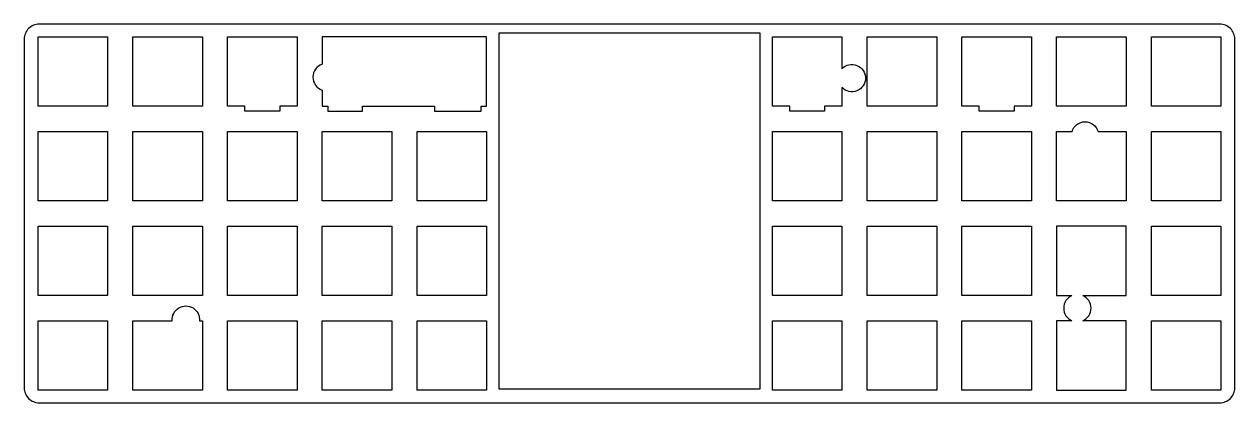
# Model space of a CAD drawing. Header units: millimetres. Extents: x -234 to 10, y -10 to 67.
import ezdxf

# ---------------------------------------------------------------- set-up
doc = ezdxf.new("R2010")
doc.units = ezdxf.units.MM
doc.layers.get('0').update_dxf_attribs({"linetype": 'CONTINUOUS'})

msp = doc.modelspace()

# ---------------------------------------------------------------- linework, layer by layer
for points in [[(9.77, -6.52), (9.77, 63.68, 0.414214), (6.77, 66.68), (-230.61, 66.68, 0.414214), (-233.61, 63.68), (-233.61, -6.52, 0.414214), (-230.61, -9.52), (6.77, -9.52, 0.414214)], [(-173.69, 58.63, 0.719135), (-173.69, 53.42), (-173.69, 50.15), (-172.6, 50.15), (-172.6, 49.15), (-165.6, 49.15), (-165.6, 50.15), (-151.14, 50.15), (-151.14, 49.15), (-141.72, 49.15), (-141.72, 50.15), (-140.64, 50.15), (-140.64, 64.15), (-173.69, 64.15)], [(-69.2, 53.91), (-69.2, 50.15), (-72.7, 50.15), (-72.7, 49.15), (-79.7, 49.15), (-79.7, 50.15), (-83.2, 50.15), (-83.2, 64.15), (-69.2, 64.15), (-69.2, 57.74, -2.469162)], [(-17.7, 45.1), (-12.05, 45.1), (-12.05, 31.1), (-26.05, 31.1), (-26.05, 45.1), (-22.95, 45.1, -0.733917)], [(-22.97, 12.05, 0.657649), (-22.96, 7), (-26.05, 7), (-26.05, -7), (-12.05, -7), (-12.05, 7), (-20.79, 7, 0.657649), (-20.78, 12.05), (-12.05, 12.05), (-12.05, 26.05), (-26.05, 26.05), (-26.05, 12.05)], [(-198.37, 7), (-197.79, 7), (-197.79, -7), (-211.79, -7), (-211.79, 7), (-203.85, 7, -1.085656)]]:
    msp.add_lwpolyline(points, format="xyb", close=True)
for points in [[(-216.84, 50.15), (-230.84, 50.15), (-230.84, 64.15), (-216.84, 64.15)], [(-197.79, 64.15), (-197.79, 50.15), (-211.79, 50.15), (-211.79, 64.15)], [(-178.74, 64.15), (-178.74, 50.15), (-182.24, 50.15), (-182.24, 49.15), (-189.24, 49.15), (-189.24, 50.15), (-192.74, 50.15), (-192.74, 64.15)], [(-138.11, -6.78), (-138.11, 64.92), (-85.73, 64.92), (-85.73, -6.78)], [(-50.15, 50.15), (-64.15, 50.15), (-64.15, 64.15), (-50.15, 64.15)], [(-45.1, 64.15), (-31.1, 64.15), (-31.1, 50.15), (-34.6, 50.15), (-34.6, 49.15), (-41.6, 49.15), (-41.6, 50.15), (-45.1, 50.15)], [(-12.05, 64.15), (-12.05, 50.15), (-26.05, 50.15), (-26.05, 64.15)], [(-7, 64.15), (7, 64.15), (7, 50.15), (-7, 50.15)], [(-230.84, 45.1), (-216.84, 45.1), (-216.84, 31.1), (-230.84, 31.1)], [(-211.79, 31.1), (-211.79, 45.1), (-197.79, 45.1), (-197.79, 31.1)], [(-192.74, 31.1), (-192.74, 45.1), (-178.74, 45.1), (-178.74, 31.1)], [(-173.69, 31.1), (-173.69, 45.1), (-159.69, 45.1), (-159.69, 31.1)], [(-154.64, 31.1), (-154.64, 45.1), (-140.64, 45.1), (-140.64, 31.1)], [(-69.2, 45.1), (-69.2, 31.1), (-83.2, 31.1), (-83.2, 45.1)], [(-50.15, 31.1), (-64.15, 31.1), (-64.15, 45.1), (-50.15, 45.1)], [(-45.1, 31.1), (-45.1, 45.1), (-31.1, 45.1), (-31.1, 31.1)], [(7, 31.1), (-7, 31.1), (-7, 45.1), (7, 45.1)], [(-230.84, 26.05), (-216.84, 26.05), (-216.84, 12.05), (-230.84, 12.05)], [(-197.79, 26.05), (-197.79, 12.05), (-211.79, 12.05), (-211.79, 26.05)], [(-178.74, 26.05), (-178.74, 12.05), (-192.74, 12.05), (-192.74, 26.05)], [(-173.69, 12.05), (-173.69, 26.05), (-159.69, 26.05), (-159.69, 12.05)], [(-140.64, 26.05), (-140.64, 12.05), (-154.64, 12.05), (-154.64, 26.05)], [(-83.2, 26.05), (-69.2, 26.05), (-69.2, 12.05), (-83.2, 12.05)], [(-50.15, 12.05), (-64.15, 12.05), (-64.15, 26.05), (-50.15, 26.05)], [(-45.1, 26.05), (-31.1, 26.05), (-31.1, 12.05), (-45.1, 12.05)], [(7, 26.05), (7, 12.05), (-7, 12.05), (-7, 26.05)], [(-230.84, -7), (-230.84, 7), (-216.84, 7), (-216.84, -7)], [(-178.74, -7), (-192.74, -7), (-192.74, 7), (-178.74, 7)], [(-173.69, 7), (-159.69, 7), (-159.69, -7), (-173.69, -7)], [(-154.64, -7), (-154.64, 7), (-140.64, 7), (-140.64, -7)], [(-69.2, -7), (-83.2, -7), (-83.2, 7), (-69.2, 7)], [(-64.15, 7), (-50.15, 7), (-50.15, -7), (-64.15, -7)], [(-31.1, 7), (-31.1, -7), (-45.1, -7), (-45.1, 7)], [(7, 7), (7, -7), (-7, -7), (-7, 7)]]:
    msp.add_lwpolyline(points, close=True)

doc.saveas('drawing.dxf')
